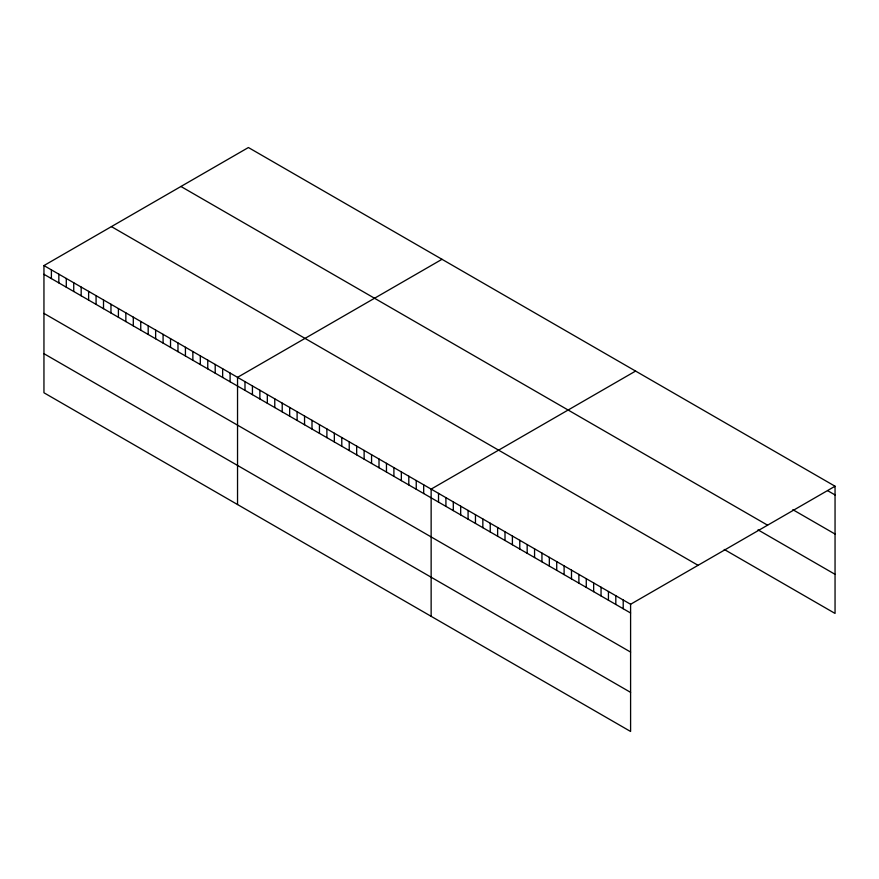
<?xml version="1.0" encoding="UTF-8"?>
<svg xmlns="http://www.w3.org/2000/svg" width="879" height="879" viewBox="0 0 879 879"><rect width="100%" height="100%" fill="white"/><g stroke="black" fill="none" stroke-linecap="round" stroke-linejoin="round"><path stroke-width="1.32" d="M43.95 265.568L630.595 604.269L630.595 731.471L43.95 392.77L43.95 265.568L248.405 147.529L835.05 486.23L835.05 613.432L724.241 549.452M441.994 259.305L237.539 377.344L237.539 504.546M635.594 371.07L431.139 489.109L431.139 616.311M630.595 604.269L835.05 486.23M827.666 490.68L835.05 494.943M792.836 509.677L835.05 534.047M180.931 186.48L767.576 525.181M758.006 529.85L835.05 574.328M111.424 226.617L698.069 565.318M43.95 274.292L630.595 612.993M43.95 313.385L630.595 652.086M43.95 353.677L630.595 692.366M623.211 600.005L623.211 608.718M615.816 595.742L615.816 604.455M608.433 591.479L608.433 600.192M601.049 587.205L601.049 595.929M593.655 582.942L593.655 591.666M586.271 578.679L586.271 587.392M578.887 574.416L578.887 583.129M571.493 570.152L571.493 578.865M564.109 565.878L564.109 574.602M556.726 561.615L556.726 570.339M549.331 557.352L549.331 566.076M541.947 553.089L541.947 561.802M534.564 548.826L534.564 557.539M527.169 544.562L527.169 553.276M519.786 540.288L519.786 549.012M512.402 536.025L512.402 544.749M505.007 531.762L505.007 540.486M497.624 527.499L497.624 536.212M490.24 523.236L490.24 531.949M482.846 518.973L482.846 527.686M475.462 514.698L475.462 523.423M468.078 510.435L468.078 519.159M460.684 506.172L460.684 514.896M453.3 501.909L453.3 510.622M445.917 497.646L445.917 506.359M438.522 493.372L438.522 502.096M423.689 484.812L423.689 493.537M416.239 480.516L416.239 489.229M408.801 476.22L408.801 484.933M401.351 471.913L401.351 480.637M393.902 467.617L393.902 476.341M386.463 463.321L386.463 472.034M379.014 459.025L379.014 467.738M371.564 454.718L371.564 463.442M364.126 450.422L364.126 459.146M356.676 446.125L356.676 454.839M349.227 441.829L349.227 450.542M341.788 437.522L341.788 446.246M334.339 433.226L334.339 441.95M326.889 428.93L326.889 437.643M319.451 424.634L319.451 433.347M312.001 420.327L312.001 429.051M304.552 416.031L304.552 424.755M297.113 411.735L297.113 420.448M289.663 407.438L289.663 416.152M282.214 403.131L282.214 411.855M274.775 398.835L274.775 407.559M267.326 394.539L267.326 403.252M259.876 390.243L259.876 398.956M252.438 385.936L252.438 394.66M244.988 381.64L244.988 390.364M230.1 373.048L230.1 381.761M222.651 368.74L222.651 377.465M215.201 364.444L215.201 373.168M207.763 360.148L207.763 368.861M200.313 355.852L200.313 364.565M192.864 351.545L192.864 360.269M185.425 347.249L185.425 355.973M177.976 342.953L177.976 351.666M170.526 338.657L170.526 347.37M163.087 334.35L163.087 343.074M155.638 330.054L155.638 338.778M148.188 325.757L148.188 334.47M140.75 321.461L140.75 330.174M133.3 317.154L133.3 325.878M125.851 312.858L125.851 321.582M118.412 308.562L118.412 317.275M110.963 304.266L110.963 312.979M103.513 299.959L103.513 308.683M96.075 295.663L96.075 304.387M88.625 291.367L88.625 300.08M81.176 287.07L81.176 295.783M73.737 282.763L73.737 291.487M66.288 278.467L66.288 287.191M58.838 274.171L58.838 282.884M51.4 269.875L51.4 278.588"/></g></svg>
